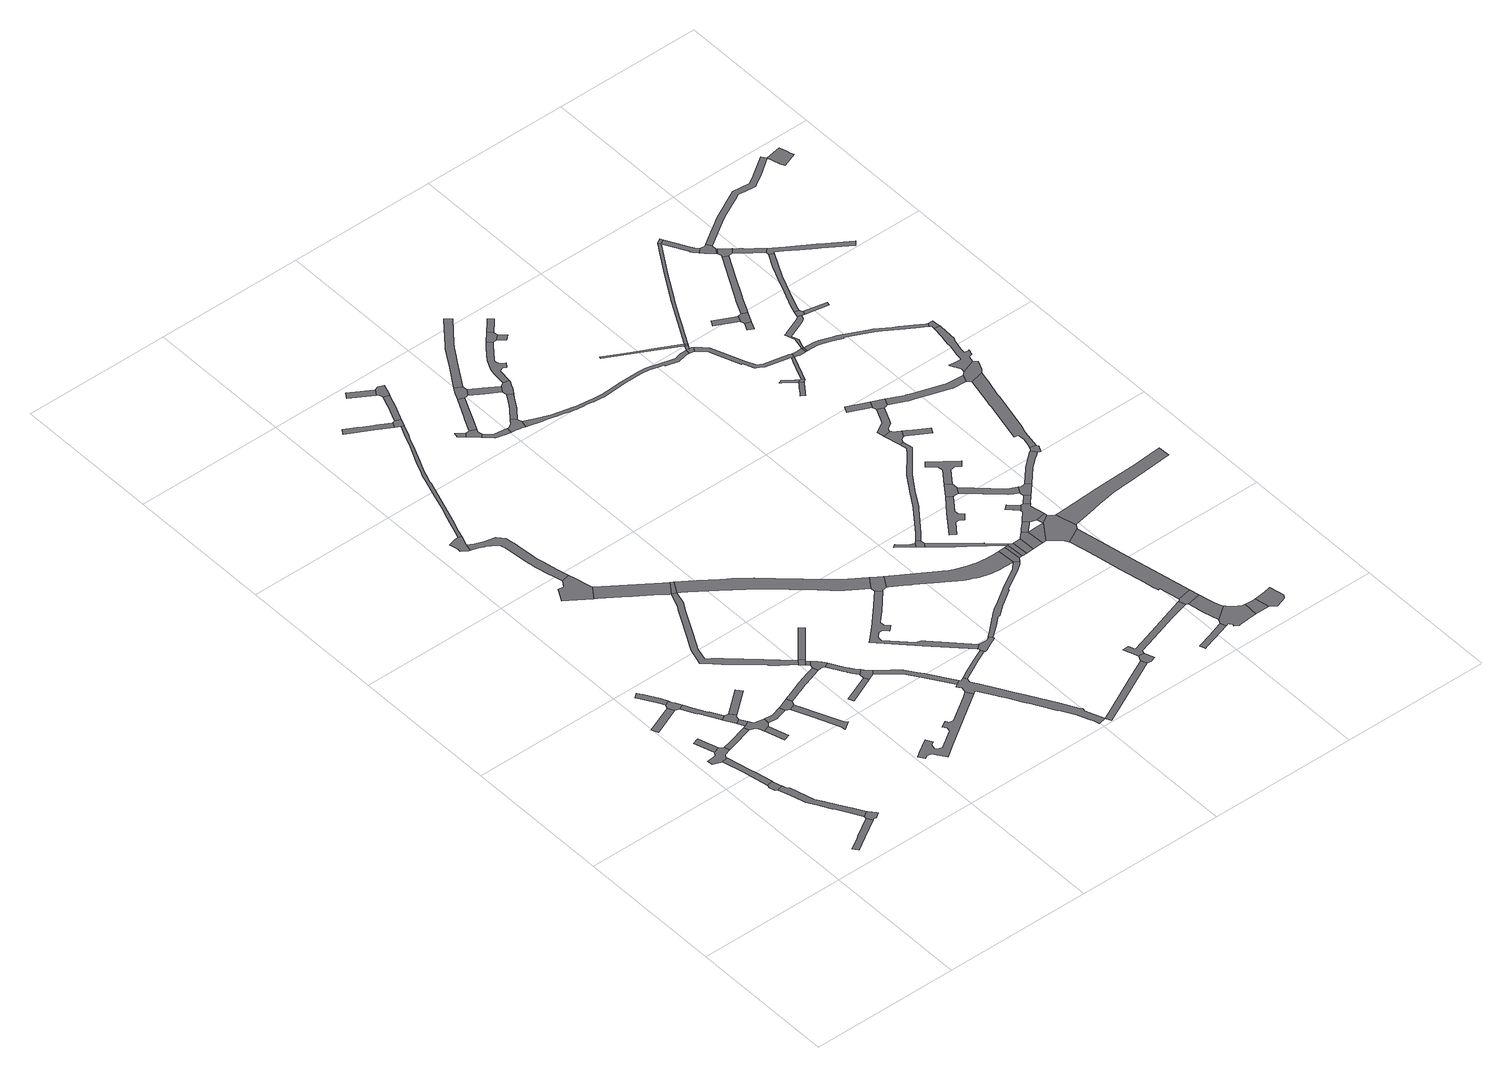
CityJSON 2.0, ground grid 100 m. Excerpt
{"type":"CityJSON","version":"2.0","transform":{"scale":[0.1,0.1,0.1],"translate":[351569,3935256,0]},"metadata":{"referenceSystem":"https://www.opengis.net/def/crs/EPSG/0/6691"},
"CityObjects":{
"road1":{"type":"Road","attributes":{"RoadStructureAttribute.sectionType":"1"},"geometry":[{"type":"MultiSurface","lod":"1","boundaries":[[[0,1,2,3,4,5,6,7,8]]]}]},
"road2":{"type":"Road","geometry":[{"type":"MultiSurface","lod":"1","boundaries":[[[9,10,11,12,13,14,15,16]]]}]},
"road3":{"type":"Road","attributes":{"RoadStructureAttribute.sectionType":"1"},"geometry":[{"type":"MultiSurface","lod":"1","boundaries":[[[17,18,19,12,11,20,21,22,23,24]]]}]},
"road4":{"type":"Road","geometry":[{"type":"MultiSurface","lod":"1","boundaries":[[[23,25,26,27,28,29,30,31,32,33,24]]]}]},
"road5":{"type":"Road","attributes":{"RoadStructureAttribute.sectionType":"1"},"geometry":[{"type":"MultiSurface","lod":"1","boundaries":[[[34,35,36,37,38,39,40,41,42,43,44,45,46,47,48,49,50,51,52,53,54,55,9,16]]]}]},
"road6":{"type":"Road","attributes":{"RoadStructureAttribute.sectionType":"1"},"geometry":[{"type":"MultiSurface","lod":"1","boundaries":[[[29,56,57,30]]]}]},
"road7":{"type":"Road","geometry":[{"type":"MultiSurface","lod":"1","boundaries":[[[58,59,60,61,45,44,0,8,62,63]]]}]},
"road8":{"type":"Road","attributes":{"RoadStructureAttribute.sectionType":"1"},"geometry":[{"type":"MultiSurface","lod":"1","boundaries":[[[64,65,66,67]]]}]},
"road9":{"type":"Road","attributes":{"RoadStructureAttribute.sectionType":"1"},"geometry":[{"type":"MultiSurface","lod":"1","boundaries":[[[27,68,69,70,71,72,73,28]]]}]},
"road10":{"type":"Road","attributes":{"RoadStructureAttribute.sectionType":"1"},"geometry":[{"type":"MultiSurface","lod":"1","boundaries":[[[74,75,76,77,78,79,80,81,82]]]}]},
"road11":{"type":"Road","geometry":[{"type":"MultiSurface","lod":"1","boundaries":[[[64,67,83,84,85,86,87,88,78,77]]]}]},
"road12":{"type":"Road","attributes":{"RoadStructureAttribute.sectionType":"1"},"geometry":[{"type":"MultiSurface","lod":"1","boundaries":[[[89,90,91,92,93,84,83,94,95,96,97,98,99,100,101]]]}]},
"road13":{"type":"Road","geometry":[{"type":"MultiSurface","lod":"1","boundaries":[[[102,103,104,105,101,100,106]]]}]},
"road14":{"type":"Road","geometry":[{"type":"MultiSurface","lod":"1","boundaries":[[[107,108,102,106]]]}]},
"road15":{"type":"Road","geometry":[{"type":"MultiSurface","lod":"1","boundaries":[[[107,72,71,109,110,111,112,113,114,115,116,117,108]]]}]},
"road16":{"type":"Road","attributes":{"RoadStructureAttribute.sectionType":"1"},"geometry":[{"type":"MultiSurface","lod":"1","boundaries":[[[118,119,113,112]]]}]},
"road17":{"type":"Road","attributes":{"RoadStructureAttribute.sectionType":"1"},"geometry":[{"type":"MultiSurface","lod":"1","boundaries":[[[120,121,105,104]]]}]},
"road18":{"type":"Road","attributes":{"RoadStructureAttribute.sectionType":"1"},"geometry":[{"type":"MultiSurface","lod":"1","boundaries":[[[122,123,124,125,126,127,115,114]]]}]},
"road19":{"type":"Road","geometry":[{"type":"MultiSurface","lod":"1","boundaries":[[[128,129,130,131,126,125,132]]]}]},
"road20":{"type":"Road","attributes":{"RoadStructureAttribute.sectionType":"1"},"geometry":[{"type":"MultiSurface","lod":"1","boundaries":[[[133,134,135,136,137,138,139,140,128,132]]]}]},
"road21":{"type":"Road","geometry":[{"type":"MultiSurface","lod":"1","boundaries":[[[141,142,143,144,145,146,147,148,149,150,151]]]}]},
"road22":{"type":"Road","geometry":[{"type":"MultiSurface","lod":"1","boundaries":[[[152,153,154,155,156,157,158,159,160,161,162,163]]]}]},
"road23":{"type":"Road","attributes":{"RoadStructureAttribute.sectionType":"1"},"geometry":[{"type":"MultiSurface","lod":"1","boundaries":[[[146,164,165,166,167,168,169,170,171,172,173,174,175,176,177,178,179,180,181,160,159,182,183,184,185,186,187,188,189,190,191,192,193,194,195,196,197,198,199,200,147]]]}]},
"road24":{"type":"Road","attributes":{"RoadStructureAttribute.sectionType":"1"},"geometry":[{"type":"MultiSurface","lod":"1","boundaries":[[[201,202,203,204,205,206,207,208,209,210,211,130,129]]]}]},
"road25":{"type":"Road","attributes":{"RoadStructureAttribute.sectionType":"1"},"geometry":[{"type":"MultiSurface","lod":"1","boundaries":[[[212,213,214,215,216,156,155,217,218,219,220,221,222,223,224,225,226]]]}]},
"road26":{"type":"Road","attributes":{"RoadStructureAttribute.sectionType":"1"},"geometry":[{"type":"MultiSurface","lod":"1","boundaries":[[[227,228,229,230]]]}]},
"road27":{"type":"Road","geometry":[{"type":"MultiSurface","lod":"1","boundaries":[[[231,232,233,234,235,236,237,238,239,240,241,242,243,244,245,246,247,248,249,250,251,252,253,254]]]}]},
"road28":{"type":"Road","geometry":[{"type":"MultiSurface","lod":"1","boundaries":[[[255,256,257,258,259,260]]]}]},
"road29":{"type":"Road","attributes":{"RoadStructureAttribute.sectionType":"1"},"geometry":[{"type":"MultiSurface","lod":"1","boundaries":[[[258,257,261,262]]]}]},
"road30":{"type":"Road","geometry":[{"type":"MultiSurface","lod":"1","boundaries":[[[261,208,207,263,264,265,266,267,268,269,262]]]}]},
"road31":{"type":"Road","attributes":{"RoadStructureAttribute.sectionType":"1"},"geometry":[{"type":"MultiSurface","lod":"1","boundaries":[[[270,271,272,273,274,275,276,277,278,279,280,266,265]]]}]},
"road32":{"type":"Road","attributes":{"RoadStructureAttribute.sectionType":"1"},"geometry":[{"type":"MultiSurface","lod":"1","boundaries":[[[149,281,282,283,284,285,286,287,288,289,290,291,292,293,294,295,296,297,298,299,300,301,302,303,304,305,306,307,308,309,310,150]]]}]},
"road33":{"type":"Road","geometry":[{"type":"MultiSurface","lod":"1","boundaries":[[[311,312,212,226]]]}]},
"road34":{"type":"Road","geometry":[{"type":"MultiSurface","lod":"1","boundaries":[[[313,314,315,316,275,274,227,230]]]}]},
"road35":{"type":"Road","attributes":{"RoadStructureAttribute.sectionType":"1"},"geometry":[{"type":"MultiSurface","lod":"1","boundaries":[[[317,318,260,259]]]}]},
"road36":{"type":"Road","attributes":{"RoadStructureAttribute.sectionType":"1"},"geometry":[{"type":"MultiSurface","lod":"1","boundaries":[[[319,320,321,322,323,324,325,326,327,328,329,330,331,314,313]]]}]},
"road37":{"type":"Road","attributes":{"RoadStructureAttribute.sectionType":"1"},"geometry":[{"type":"MultiSurface","lod":"1","boundaries":[[[332,333,334,335,336,337,338,339,340,341,342,343,344,345,346,347,348,349,350,311,351,352,353,354,355,356,357,358,359,360,361,362,363,364,365,366,367,368,369,370,371,372,373,374,375,376,377,378,379,380,381,382,383,384,385,386,387,388,389,390,391,392,393,394,395,312,311,226,396,397,398,399,400,401,402,403,404,405,406,407,408,409,410,255,260]]]}]},
"road38":{"type":"Road","attributes":{"RoadStructureAttribute.sectionType":"1"},"geometry":[{"type":"MultiSurface","lod":"1","boundaries":[[[411,412,413,414,415,416,417,418,419,420,421]]]}]},
"road39":{"type":"Road","geometry":[{"type":"MultiSurface","lod":"1","boundaries":[[[422,423,421,420,296,295]]]}]},
"road40":{"type":"Road","attributes":{"RoadStructureAttribute.sectionType":"1"},"geometry":[{"type":"MultiSurface","lod":"1","boundaries":[[[253,424,425,426,427,428,429,430,431,432,433,434,435,436,437,438,439,440,441,442,443,444,445,446,447,448,449,450,451,452,453,454,455,456,457,458,459,460,461,462,463,325,324,464,465,254]]]}]},
"road41":{"type":"Road","attributes":{"RoadStructureAttribute.sectionType":"1"},"geometry":[{"type":"MultiSurface","lod":"1","boundaries":[[[466,467,468,423,422,469,470,471,472,473,474,475]]]}]},
"road42":{"type":"Road","attributes":{"RoadStructureAttribute.sectionType":"1"},"geometry":[{"type":"MultiSurface","lod":"1","boundaries":[[[476,477,478,479]]]}]},
"road43":{"type":"Road","geometry":[{"type":"MultiSurface","lod":"1","boundaries":[[[461,480,481,482,483,484,485,462]]]}]},
"road44":{"type":"Road","attributes":{"RoadStructureAttribute.sectionType":"1"},"geometry":[{"type":"MultiSurface","lod":"1","boundaries":[[[486,487,488,489,490,491]]]}]},
"road45":{"type":"Road","attributes":{"RoadStructureAttribute.sectionType":"1"},"geometry":[{"type":"MultiSurface","lod":"1","boundaries":[[[492,493,494,495,496,497,498,499,500,501,502,503,504,505,506,507,508,509,510,511,512,513,514,515,516]]]}]},
"road46":{"type":"Road","geometry":[{"type":"MultiSurface","lod":"1","boundaries":[[[517,518,519,520,491,490,521,522,523]]]}]},
"road47":{"type":"Road","geometry":[{"type":"MultiSurface","lod":"1","boundaries":[[[476,479,524,466,475,525,526,527]]]}]},
"road48":{"type":"Road","attributes":{"RoadStructureAttribute.sectionType":"1"},"geometry":[{"type":"MultiSurface","lod":"1","boundaries":[[[528,529,530,531,532,533,534,535,536,537,538,517,523]]]}]},
"road49":{"type":"Road","attributes":{"RoadStructureAttribute.sectionType":"1"},"geometry":[{"type":"MultiSurface","lod":"1","boundaries":[[[519,539,540,541,542,543,544,545,520]]]}]},
"road50":{"type":"Road","geometry":[{"type":"MultiSurface","lod":"1","boundaries":[[[546,547,548,492,516,549,483,482,550,551,552,553,554,555]]]}]},
"road51":{"type":"Road","geometry":[{"type":"MultiSurface","lod":"1","boundaries":[[[556,557,536,535,558,559,560,561,562,563,564,565]]]}]},
"road52":{"type":"Road","geometry":[{"type":"MultiSurface","lod":"1","boundaries":[[[508,507,566,567,568,569,370,369]]]}]},
"road53":{"type":"Road","attributes":{"RoadStructureAttribute.sectionType":"1"},"geometry":[{"type":"MultiSurface","lod":"1","boundaries":[[[570,571,572,573,574,575,576,443]]]}]},
"road54":{"type":"Road","geometry":[{"type":"MultiSurface","lod":"1","boundaries":[[[577,543,542,578,579,580,581]]]}]},
"road55":{"type":"Road","attributes":{"RoadStructureAttribute.sectionType":"1"},"geometry":[{"type":"MultiSurface","lod":"1","boundaries":[[[564,582,583,584,585,586,587,588,589,565]]]}]},
"road56":{"type":"Road","attributes":{"RoadStructureAttribute.sectionType":"1"},"geometry":[{"type":"MultiSurface","lod":"1","boundaries":[[[590,591,579,578,592,593,594]]]}]},
"road57":{"type":"Road","geometry":[{"type":"MultiSurface","lod":"1","boundaries":[[[595,594,593,596,586,585,597,598,599,600,601]]]}]},
"road58":{"type":"Road","attributes":{"RoadStructureAttribute.sectionType":"1"},"geometry":[{"type":"MultiSurface","lod":"1","boundaries":[[[602,603,604,605,606,607,608,609,610,611,546,555,612,613,614,615,616,617,618,619,620,621,622]]]}]},
"road59":{"type":"Road","attributes":{"RoadStructureAttribute.sectionType":"1"},"geometry":[{"type":"MultiSurface","lod":"1","boundaries":[[[580,623,624,625,626,627,628,629,630,631,632,633,634,635,636,637,581]]]}]},
"road60":{"type":"Road","attributes":{"RoadStructureAttribute.sectionType":"1"},"geometry":[{"type":"MultiSurface","lod":"1","boundaries":[[[638,639,640,641,642,643,644,645,646,647,648,649,650,651,652,653,654,655,656,657,658,659,660,568,567,661,662,663,664,665,666,667,668,669,670,671,672,673,674,675,676,677,678,679,680,681,682,683,684,685,686,622]]]}]},
"road61":{"type":"Road","geometry":[{"type":"MultiSurface","lod":"1","boundaries":[[[574,573,687,688,689,690]]]}]},
"road62":{"type":"Road","attributes":{"RoadStructureAttribute.sectionType":"1"},"geometry":[{"type":"MultiSurface","lod":"1","boundaries":[[[691,692,693,694,695,696,697]]]}]},
"road63":{"type":"Road","attributes":{"RoadStructureAttribute.sectionType":"1"},"geometry":[{"type":"MultiSurface","lod":"1","boundaries":[[[698,699,700,701,702,703,704,705,706,707,708,709,710,711,712,713,714,595,601]]]}]},
"road64":{"type":"Road","geometry":[{"type":"MultiSurface","lod":"1","boundaries":[[[715,716,717,691,697,718]]]}]},
"road65":{"type":"Road","geometry":[{"type":"MultiSurface","lod":"1","boundaries":[[[707,719,720,721,722,708]]]}]},
"road66":{"type":"Road","attributes":{"RoadStructureAttribute.sectionType":"1"},"geometry":[{"type":"MultiSurface","lod":"1","boundaries":[[[723,724,725,726,727,728,729,730,731,732,733,734,735,736,737,738,739,563,562,740,741,742,743,744,745,746,747,748,749,750,751,752,753,754,755,756,757,758,759,760,761,762,763,764,765,766,767,768,769,770,771,772,773,774,775,776,777]]]}]},
"road67":{"type":"Road","attributes":{"RoadStructureAttribute.sectionType":"1"},"geometry":[{"type":"MultiSurface","lod":"1","boundaries":[[[778,779,780,781,782,783,715,718]]]}]},
"road68":{"type":"Road","attributes":{"RoadStructureAttribute.sectionType":"1"},"geometry":[{"type":"MultiSurface","lod":"1","boundaries":[[[689,784,785,786,787,788,789,790,791,792,793,690]]]}]},
"road69":{"type":"Road","geometry":[{"type":"MultiSurface","lod":"1","boundaries":[[[719,794,795,720]]]}]},
"road70":{"type":"Road","attributes":{"RoadStructureAttribute.sectionType":"1"},"geometry":[{"type":"MultiSurface","lod":"1","boundaries":[[[796,722,721,797,798,799]]]}]},
"road71":{"type":"Road","geometry":[{"type":"MultiSurface","lod":"1","boundaries":[[[800,638,622,621,801]]]}]},
"road72":{"type":"Road","attributes":{"RoadStructureAttribute.sectionType":"1"},"geometry":[{"type":"MultiSurface","lod":"1","boundaries":[[[802,780,800,801]]]}]},
"road73":{"type":"Road","attributes":{"RoadStructureAttribute.sectionType":"1"},"geometry":[{"type":"MultiSurface","lod":"1","boundaries":[[[803,804,805,806,807,808,809,810]]]}]},
"road74":{"type":"Road","geometry":[{"type":"MultiSurface","lod":"1","boundaries":[[[802,811,812,781,780]]]}]},
"road75":{"type":"Road","attributes":{"RoadStructureAttribute.sectionType":"1"},"geometry":[{"type":"MultiSurface","lod":"1","boundaries":[[[813,814,815,816,817,818,819,820,821,822,823,824]]]}]},
"road76":{"type":"Road","attributes":{"RoadStructureAttribute.sectionType":"1"},"geometry":[{"type":"MultiSurface","lod":"1","boundaries":[[[825,826,812,811,827,828]]]}]},
"road77":{"type":"Road","attributes":{"RoadStructureAttribute.sectionType":"1"},"geometry":[{"type":"MultiSurface","lod":"1","boundaries":[[[829,830,831,832,833,834,835,836,717,716,837,838,839,840,841,842,843,844]]]}]},
"road78":{"type":"Road","geometry":[{"type":"MultiSurface","lod":"1","boundaries":[[[827,845,846,847,848,849,850,828]]]}]},
"road79":{"type":"Road","attributes":{"RoadStructureAttribute.sectionType":"1"},"geometry":[{"type":"MultiSurface","lod":"1","boundaries":[[[851,852,853,854,855,856,857,849,848]]]}]},
"road80":{"type":"Road","attributes":{"RoadStructureAttribute.sectionType":"1"},"geometry":[{"type":"MultiSurface","lod":"1","boundaries":[[[858,859,860,861,862,863,864,865,866,867,868,869,870,871,872,873,874,875,876,877,878,879,880,881,882]]]}]},
"road81":{"type":"Road","attributes":{"RoadStructureAttribute.sectionType":"1"},"geometry":[{"type":"MultiSurface","lod":"1","boundaries":[[[883,884,885,886,848,847,887]]]}]},
"road82":{"type":"Road","geometry":[{"type":"MultiSurface","lod":"1","boundaries":[[[881,888,889,890,788,787,882]]]}]},
"road83":{"type":"Road","geometry":[{"type":"MultiSurface","lod":"1","boundaries":[[[813,824,891,892,893,894]]]}]},
"road84":{"type":"Road","geometry":[{"type":"MultiSurface","lod":"1","boundaries":[[[865,810,809,895,896,897,898,899,900,901,902,903,904,905,906,907,908,909,910,911,912,913,914,915,866]]]}]},
"road85":{"type":"Road","attributes":{"RoadStructureAttribute.sectionType":"1"},"geometry":[{"type":"MultiSurface","lod":"1","boundaries":[[[916,917,918,919,920,921,922,923,924]]]}]},
"road86":{"type":"Road","attributes":{"RoadStructureAttribute.sectionType":"1"},"geometry":[{"type":"MultiSurface","lod":"1","boundaries":[[[925,926,927,928,929,930,931,932,933,889,888,934,935,936,937,938,939,940]]]}]},
"road87":{"type":"Road","geometry":[{"type":"MultiSurface","lod":"1","boundaries":[[[939,941,942,943,883,887,944,945,946,947,948,940]]]}]},
"road88":{"type":"Road","attributes":{"RoadStructureAttribute.sectionType":"1"},"geometry":[{"type":"MultiSurface","lod":"1","boundaries":[[[949,950,951,952]]]}]},
"road89":{"type":"Road","geometry":[{"type":"MultiSurface","lod":"1","boundaries":[[[953,949,952,954,955,854,853,956,957,958,959,960,961,962]]]}]},
"road90":{"type":"Road","attributes":{"RoadStructureAttribute.sectionType":"1"},"geometry":[{"type":"MultiSurface","lod":"1","boundaries":[[[957,963,964,883,943,958]]]}]},
"road91":{"type":"Road","attributes":{"RoadStructureAttribute.sectionType":"1"},"geometry":[{"type":"MultiSurface","lod":"1","boundaries":[[[965,966,892,891,967,968,969,970]]]}]},
"road92":{"type":"Road","attributes":{"RoadStructureAttribute.sectionType":"1"},"geometry":[{"type":"MultiSurface","lod":"1","boundaries":[[[903,971,972,973,974,975,976,904]]]}]},
"road93":{"type":"Road","attributes":{"RoadStructureAttribute.sectionType":"1"},"geometry":[{"type":"MultiSurface","lod":"1","boundaries":[[[893,977,978,979,980,981,982,983,984,894]]]}]},
"road94":{"type":"Road","attributes":{"RoadStructureAttribute.sectionType":"1"},"geometry":[{"type":"MultiSurface","lod":"1","boundaries":[[[961,985,986,962]]]}]},
"road95":{"type":"Road","geometry":[{"type":"MultiSurface","lod":"1","boundaries":[[[776,987,988,989,990,991,992,777]]]}]},
"road96":{"type":"Road","attributes":{"RoadStructureAttribute.sectionType":"1"},"geometry":[{"type":"MultiSurface","lod":"1","boundaries":[[[993,994,923,992,991]]]}]},
"road97":{"type":"Road","geometry":[{"type":"MultiSurface","lod":"1","boundaries":[[[924,923,994,995]]]}]},
"road98":{"type":"Road","geometry":[{"type":"MultiSurface","lod":"1","boundaries":[[[996,997,998,999,1000,1001,829,844,1002,1003]]]}]},
"road99":{"type":"Road","geometry":[{"type":"MultiSurface","lod":"1","boundaries":[[[1004,1005,1006,1007,1008,1009,972,971,1010,1011,1012,1013]]]}]},
"road100":{"type":"Road","geometry":[{"type":"MultiSurface","lod":"1","boundaries":[[[969,986,985,1014,1015,1016,1017,1018,970]]]}]},
"road101":{"type":"Road","attributes":{"RoadStructureAttribute.sectionType":"1"},"geometry":[{"type":"MultiSurface","lod":"1","boundaries":[[[1019,1020,1021,1022,1023,1024,1025,1026,1027,1028,1029]]]}]},
"road102":{"type":"Road","attributes":{"RoadStructureAttribute.sectionType":"1"},"geometry":[{"type":"MultiSurface","lod":"1","boundaries":[[[1030,1031,1032,1033,1034,1035,1036,1037,1038,1039,1029]]]}]},
"road103":{"type":"Road","attributes":{"RoadStructureAttribute.sectionType":"1"},"geometry":[{"type":"MultiSurface","lod":"1","boundaries":[[[1040,1041,1042,1001,1000,1043,1044,1045,1046,1047,1048,1049,1050,1051,1052]]]}]},
"road104":{"type":"Road","attributes":{"RoadStructureAttribute.sectionType":"1"},"geometry":[{"type":"MultiSurface","lod":"1","boundaries":[[[1053,1054,1055,1056]]]}]},
"road105":{"type":"Road","attributes":{"RoadStructureAttribute.sectionType":"1"},"geometry":[{"type":"MultiSurface","lod":"1","boundaries":[[[1057,1058,1059,1060,1061,1062,1063,1064,996,1003]]]}]},
"road106":{"type":"Road","geometry":[{"type":"MultiSurface","lod":"1","boundaries":[[[1065,1066,1067,1068,1069,1030,1029,1028,1070,1071,1072,1073,1074]]]}]},
"road107":{"type":"Road","attributes":{"RoadStructureAttribute.sectionType":"1"},"geometry":[{"type":"MultiSurface","lod":"1","boundaries":[[[987,1075,1076,1077,1078,1079,1080,1081,1082,1083,1084,1085,1086,1087,1088,1089,1090,1091,1092,1093,1094,1095,1096,1097,988]]]}]},
"road108":{"type":"Road","attributes":{"RoadStructureAttribute.sectionType":"1"},"geometry":[{"type":"MultiSurface","lod":"1","boundaries":[[[1086,1098,1099,1100,1101,1065,1074,1102,1103,1104,1087]]]}]},
"road109":{"type":"Road","geometry":[{"type":"MultiSurface","lod":"1","boundaries":[[[1055,1052,1051,1105,1106,1107,1108,1056]]]}]},
"road110":{"type":"Road","attributes":{"RoadStructureAttribute.sectionType":"1"},"geometry":[{"type":"MultiSurface","lod":"1","boundaries":[[[1016,1109,1110,1111,1112,1113,1114,1115,1116,1117,1118,1119,1017]]]}]},
"road111":{"type":"Road","attributes":{"RoadStructureAttribute.sectionType":"1"},"geometry":[{"type":"MultiSurface","lod":"1","boundaries":[[[1120,1121,1122,1123]]]}]},
"road112":{"type":"Road","geometry":[{"type":"MultiSurface","lod":"1","boundaries":[[[1124,1125,1088,1087,1126,1127,1128]]]}]},
"road113":{"type":"Road","attributes":{"RoadStructureAttribute.sectionType":"1"},"geometry":[{"type":"MultiSurface","lod":"1","boundaries":[[[1129,1130,1131,1132]]]}]},
"road114":{"type":"Road","attributes":{"RoadStructureAttribute.sectionType":"1"},"geometry":[{"type":"MultiSurface","lod":"1","boundaries":[[[941,1133,1134,1135,1136,1137,1138,1139,1140,1141,1142,1143,1144,1145,1146,1147,1148,1149,1150,942]]]}]},
"road115":{"type":"Road","geometry":[{"type":"MultiSurface","lod":"1","boundaries":[[[1151,1124,1128,1152]]]}]},
"road116":{"type":"Road","attributes":{"RoadStructureAttribute.sectionType":"1"}},
"road117":{"type":"Road","geometry":[{"type":"MultiSurface","lod":"1","boundaries":[[[1153,1154,1116,1115,1155,1156,1157]]]}]},
"road118":{"type":"Road","geometry":[{"type":"MultiSurface","lod":"1","boundaries":[[[1158,1159,1120,1123,1129,1132]]]}]},
"road119":{"type":"Road","attributes":{"RoadStructureAttribute.sectionType":"1"},"geometry":[{"type":"MultiSurface","lod":"1","boundaries":[[[1160,1161,1162,1163,1164,1165,1166,1167,1168,1169,1170,1171,1172,1173,1174,1175,1176,1177,1178,1179,1180,1181,1170,1182,1183,1184,1185,1186,1187,1188,1189,1190,1191,924,995]]]}]},
"road120":{"type":"Road","attributes":{"RoadStructureAttribute.sectionType":"1"},"geometry":[{"type":"MultiSurface","lod":"1","boundaries":[[[1192,1193,1194,1195,1196,1197,1107,1106,1198,1199,1200,1201,1202,1203,1204,1205]]]}]},
"road121":{"type":"Road","attributes":{"RoadStructureAttribute.sectionType":"1"},"geometry":[{"type":"MultiSurface","lod":"1","boundaries":[[[1206,1207,1208,1209,1210,1211,1212,1124,1151,1213,1214,1215,1216,1217,1218,1219,1220,1221]]]}]},
"road122":{"type":"Road","attributes":{"RoadStructureAttribute.sectionType":"1"},"geometry":[{"type":"MultiSurface","lod":"1","boundaries":[[[1222,1223,1224,1225,1226,1227,1228,1229,1230,1231,1232,1233,1234,1235,1236,1237,1238,1239,1240,1241,1242,1153,1157]]]}]},
"road123":{"type":"Road","geometry":[{"type":"MultiSurface","lod":"1","boundaries":[[[1243,1244,1245,1246,1221,1220]]]}]},
"road124":{"type":"Road","attributes":{"RoadStructureAttribute.sectionType":"1"},"geometry":[{"type":"MultiSurface","lod":"1","boundaries":[[[1247,1248,1249,1159,1158,1250,1251,1252,1253,1254,1255]]]}]},
"road125":{"type":"Road","attributes":{"RoadStructureAttribute.sectionType":"1"},"geometry":[{"type":"MultiSurface","lod":"1","boundaries":[[[1152,1256,1257,1258,1259,1260,1261,1262,1263,1264,1265,1266,1267,1268,1269,1270,1271,1272,1273,1274,1275,1276,1277,1278,1279,1280,1281,1282,1283,1284]]]}]},
"road126":{"type":"Road","geometry":[{"type":"MultiSurface","lod":"1","boundaries":[[[1182,1170,1181,1285,1286,1287]]]}]},
"road127":{"type":"Road","attributes":{"RoadStructureAttribute.sectionType":"1"},"geometry":[{"type":"MultiSurface","lod":"1","boundaries":[[[1243,1288,1289,1244]]]}]},
"road128":{"type":"Road","geometry":[{"type":"MultiSurface","lod":"1","boundaries":[[[1231,1290,1291,1292,1293,1192,1205,1232]]]}]},
"road129":{"type":"Road","geometry":[{"type":"MultiSurface","lod":"1","boundaries":[[[1294,1295,1296,1177,1176,1297,1298,1299]]]}]},
"road130":{"type":"Road","attributes":{"RoadStructureAttribute.sectionType":"1"},"geometry":[{"type":"MultiSurface","lod":"1","boundaries":[[[1300,1301,1302,1303,1304,1305,1306,1307,1308,1309,1310,1311,1312,1313,1314,1315,1246,1245]]]}]},
"road131":{"type":"Road","attributes":{"RoadStructureAttribute.sectionType":"1"},"geometry":[{"type":"MultiSurface","lod":"1","boundaries":[[[1299,1298,1316,1317]]]}]},
"road132":{"type":"Road","geometry":[{"type":"MultiSurface","lod":"1","boundaries":[[[1254,1318,1319,1320,1317,1316,1321,1255]]]}]},
"road133":{"type":"Road","geometry":[{"type":"MultiSurface","lod":"1","boundaries":[[[1322,1323,1324,1325,1326,1327,1328,1329,1330,1331,1332,1333,1334,1335,1336,1337,1338,1339,1340,1341,1342,1343,1344,1345,1346,1347,1348,1349,1350,1351,1352,1353,1293,1292]]]}]},
"road134":{"type":"Road","geometry":[{"type":"MultiSurface","lod":"1","boundaries":[[[1318,1354,1355,1356,1357,1358,1359,1360,1361,1362,1363,1364,1365,1319]]]}]},
"road135":{"type":"Road","geometry":[{"type":"MultiSurface","lod":"1","boundaries":[[[1336,1366,1367,1271,1270,1368,1369,1337]]]}]},
"road136":{"type":"Road","attributes":{"RoadStructureAttribute.sectionType":"1"},"geometry":[{"type":"MultiSurface","lod":"1","boundaries":[[[1370,1371,1372,1373,1374,1375,1376,1377,1378,1379,1380,1381,1382,1383,1360,1359,1308,1307]]]}]},
"road137":{"type":"Road","attributes":{"RoadStructureAttribute.sectionType":"1"},"geometry":[{"type":"MultiSurface","lod":"1","boundaries":[[[1384,1385,1386,1387,1388,1389,1390,1391,1392,1393,1394,1395,1396,1295,1294,1397,1398,1399,1400,1401,1402,1403,1404,1405,1406,1407,1408,1409,1410,1384,1411,1412,1413,1414,1415,1416,1417]]]}]}
},
"vertices":[
[456,293,0],[323,208,0],[308,198,0],[233,151,0],[232,150,0],[254,116,0],[346,173,0],[361,182,0],[479,258,0],
[266,816,0],[248,877,0],[248,880,0],[208,872,0],[202,855,0],[199,855,0],[212,813,0],[227,805,0],
[173,1041,0],[175,1035,0],[176,1029,0],[247,886,0],[225,992,0],[214,1043,0],[178,1199,0],[139,1190,0],
[176,1208,0],[186,1225,0],[232,1239,0],[221,1276,0],[195,1294,0],[152,1280,0],[137,1257,0],[75,1248,0],[79,1214,0],
[251,722,0],[264,676,0],[276,633,0],[280,622,0],[322,550,0],[326,543,0],[362,482,0],[369,471,0],[418,388,0],[459,316,0],[460,315,0],[495,339,0],[453,413,0],[423,462,0],[396,505,0],[370,549,0],[365,557,0],[335,609,0],[290,775,0],[276,783,0],[272,794,0],[267,814,0],
[153,1429,0],[110,1415,0],
[541,283,0],[540,284,0],[534,292,0],[500,334,0],[490,266,0],[505,261,0],
[185,1738,0],[0,1661,0],[18,1619,0],[208,1699,0],
[293,1257,0],[408,1290,0],[412,1291,0],[427,1295,0],[415,1332,0],[281,1291,0],
[122,1898,0],[134,1877,0],[174,1808,0],[196,1767,0],[231,1785,0],[209,1828,0],[155,1922,0],[130,1950,0],[101,1925,0],
[237,1689,0],[269,1706,0],[249,1744,0],[246,1750,0],[234,1773,0],[236,1775,0],
[392,1487,0],[351,1561,0],[348,1560,0],[315,1621,0],[284,1678,0],[251,1661,0],[282,1604,0],[285,1599,0],[289,1592,0],[292,1593,0],[360,1469,0],[364,1462,0],[396,1480,0],
[440,1403,0],[446,1433,0],[454,1440,0],[426,1475,0],[408,1385,0],
[434,1338,0],[467,1356,0],
[451,1290,0],[454,1290,0],[476,1269,0],[487,1235,0],[530,1248,0],[549,1271,0],[553,1312,0],[531,1315,0],[485,1324,0],
[527,1100,0],[571,1113,0],
[613,1570,0],[584,1605,0],
[614,1265,0],[615,1265,0],[617,1266,0],[691,1288,0],[679,1327,0],[612,1306,0],
[761,1292,0],[773,1320,0],[758,1357,0],[694,1332,0],[719,1276,0],
[765,1168,0],[776,1143,0],[848,975,0],[853,943,0],[905,978,0],[890,993,0],[818,1160,0],[781,1245,0],
[123,3598,0],[138,3542,0],[136,3518,0],[134,3516,0],[174,3489,0],[183,3487,0],[197,3538,0],[200,3545,0],[221,3608,0],[202,3615,0],[178,3614,0],
[311,2823,0],[340,2804,0],[344,2800,0],[462,2717,0],[519,2798,0],[516,2810,0],[487,2930,0],[479,2961,0],[422,2946,0],[394,2906,0],[357,2908,0],[310,2824,0],
[223,3476,0],[236,3472,0],[242,3469,0],[248,3466,0],[268,3457,0],[273,3454,0],[330,3419,0],[340,3412,0],[343,3401,0],[348,3389,0],[349,3385,0],[351,3376,0],[354,3342,0],[367,3211,0],[372,3176,0],[379,3135,0],[401,3033,0],[403,3023,0],[466,3016,0],[459,3044,0],[439,3141,0],[432,3184,0],[431,3191,0],[428,3218,0],[417,3346,0],[414,3374,0],[412,3384,0],[412,3386,0],[410,3403,0],[409,3420,0],[405,3433,0],[366,3477,0],[287,3494,0],[284,3495,0],[263,3503,0],[251,3507,0],[239,3514,0],
[799,1330,0],[846,1349,0],[862,1356,0],[919,1379,0],[980,1397,0],[1004,1405,0],[1054,1420,0],[1043,1459,0],[991,1443,0],[905,1416,0],[808,1378,0],
[883,2541,0],[853,2562,0],[688,2680,0],[525,2794,0],[523,2795,0],[468,2713,0],[481,2704,0],[628,2600,0],[633,2597,0],[636,2595,0],[644,2589,0],[778,2494,0],[808,2474,0],[820,2463,0],[826,2459,0],
[1213,1207,0],[1031,1126,0],[1046,1093,0],[1228,1174,0],
[1540,707,0],[1376,596,0],[1346,602,0],[1333,624,0],[1290,597,0],[1305,573,0],[1299,544,0],[1182,465,0],[1180,465,0],[1153,471,0],[1148,477,0],[1139,491,0],[1146,520,0],[1170,536,0],[1143,578,0],[1046,516,0],[1019,499,0],[1046,457,0],[1068,471,0],[1097,464,0],[1151,383,0],[1239,443,0],[1609,693,0],[1581,735,0],
[1001,1532,0],[1001,1531,0],[1028,1507,0],[1048,1529,0],[1055,1538,0],[1025,1564,0],
[1049,1488,0],[1069,1510,0],
[1081,1428,0],[1100,1420,0],[1105,1419,0],[1134,1436,0],[1126,1450,0],[1115,1463,0],[1099,1482,0],
[1162,1321,0],[1173,1304,0],[1170,1303,0],[1189,1274,0],[1215,1244,0],[1246,1270,0],[1222,1298,0],[1205,1324,0],[1202,1322,0],[1191,1339,0],[1189,1342,0],
[238,3656,0],[269,3745,0],[280,3774,0],[299,3828,0],[309,3857,0],[342,3959,0],[377,4062,0],[382,4078,0],[402,4140,0],[411,4162,0],[449,4249,0],[504,4370,0],[529,4429,0],[541,4454,0],[574,4532,0],[556,4540,0],[521,4460,0],[511,4437,0],[486,4378,0],[431,4257,0],[393,4170,0],[383,4146,0],[359,4070,0],[358,4068,0],[323,3965,0],[290,3863,0],[278,3830,0],[261,3781,0],[248,3743,0],[219,3663,0],
[858,2448,0],[902,2528,0],
[1272,1193,0],[1292,1220,0],[1269,1238,0],[1271,1240,0],
[1229,1742,0],[1199,1768,0],
[1406,1087,0],[1417,1070,0],[1462,1006,0],[1473,991,0],[1505,942,0],[1586,816,0],[1614,835,0],[1501,1009,0],[1476,1045,0],[1447,1086,0],[1430,1110,0],[1376,1153,0],[1294,1220,0],
[940,1628,0],[944,1633,0],[934,1642,0],[874,1696,0],[787,1774,0],[773,1787,0],[701,1853,0],[674,1878,0],[667,1884,0],[654,1895,0],[651,1892,0],[620,1920,0],[644,2008,0],[652,2022,0],[688,2090,0],[691,2097,0],[787,2279,0],[793,2289,0],[834,2361,0],[865,2443,0],[876,2435,0],[910,2410,0],[1007,2340,0],[1053,2305,0],[1105,2268,0],[1116,2259,0],[1180,2212,0],[1197,2200,0],[1284,2126,0],[1332,2085,0],[1371,2048,0],[1399,2024,0],[1491,1939,0],[1546,1890,0],[1557,1881,0],[1607,1839,0],[1673,1790,0],[1730,1754,0],[1785,1828,0],[1751,1851,0],[1718,1873,0],[1686,1898,0],[1653,1921,0],[1634,1936,0],[1623,1946,0],[1603,1962,0],[1591,1971,0],[1561,1997,0],[1531,2025,0],[1485,2066,0],[1456,2092,0],[1366,2175,0],[1337,2201,0],[1335,2202,0],[1307,2226,0],[1278,2252,0],[1253,2272,0],[1248,2277,0],[1217,2302,0],[1186,2326,0],[1178,2332,0],[1155,2349,0],[1122,2372,0],[1015,2449,0],[783,2352,0],[770,2331,0],[752,2298,0],[653,2110,0],[652,2109,0],[613,2034,0],[607,2023,0],[588,1955,0],[575,1908,0],[630,1855,0],[668,1819,0],[754,1741,0],[863,1643,0],[868,1638,0],[913,1597,0],
[457,4642,0],[446,4648,0],[370,4691,0],[360,4696,0],[322,4717,0],[283,4740,0],[266,4716,0],[260,4706,0],[420,4617,0],[521,4560,0],[540,4595,0],
[597,4586,0],[559,4601,0],
[1631,709,0],[1702,591,0],[1706,584,0],[1732,542,0],[1783,452,0],[1808,411,0],[1812,402,0],[1830,371,0],[1885,277,0],[1897,258,0],[1904,247,0],[1935,193,0],[1946,172,0],[1949,166,0],[1963,133,0],[1976,100,0],[1988,69,0],[1997,39,0],[1998,36,0],[2050,45,0],[2046,55,0],[2011,147,0],[2001,172,0],[2005,190,0],[2002,196,0],[2001,196,0],[1932,317,0],[1835,482,0],[1823,503,0],[1807,530,0],[1782,574,0],[1757,616,0],[1719,681,0],[1699,715,0],[1698,716,0],[1686,736,0],[1655,783,0],[1661,814,0],[1650,836,0],[1623,822,0],[1568,803,0],[1588,774,0],
[639,4798,0],[616,4736,0],[612,4726,0],[603,4601,0],[631,4668,0],[654,4721,0],[656,4727,0],[658,4733,0],[666,4755,0],[677,4784,0],
[642,4871,0],[497,4962,0],[473,4923,0],[618,4833,0],
[1700,835,0],[1809,891,0],[1886,927,0],[1875,949,0],[1798,914,0],[1688,857,0],
[755,4298,0],[746,4267,0],[758,4256,0],[781,4235,0],[783,4233,0],[803,4255,0],
[1899,994,0],[1683,1213,0],[1667,1229,0],[1637,1238,0],[1496,1381,0],[1496,1411,0],[1527,1440,0],[1556,1439,0],[1585,1411,0],[1617,1442,0],[1590,1470,0],[1589,1501,0],[1635,1546,0],[1650,1561,0],[1653,1564,0],[1768,1692,0],[1734,1723,0],[1615,1592,0],[1613,1590,0],[1595,1573,0],[1547,1525,0],[1462,1442,0],[1430,1411,0],[1646,1193,0],[1871,966,0],
[870,4193,0],[864,4222,0],[873,4241,0],[832,4260,0],[795,4222,0],[815,4204,0],[850,4171,0],
[630,4826,0],[684,4802,0],[708,4867,0],[670,4881,0],
[857,4165,0],[896,4129,0],[908,4118,0],[906,4115,0],[927,4111,0],[943,4107,0],[965,4102,0],[1006,4093,0],[1011,4133,0],[957,4141,0],[921,4146,0],
[878,4251,0],[919,4335,0],[947,4393,0],[991,4485,0],[951,4504,0],[889,4377,0],[875,4349,0],
[1982,1004,0],[1973,996,0],[1957,988,0],[1878,959,0],[1891,920,0],[1901,925,0],[1951,949,0],[1990,968,0],[2003,978,0],[1999,985,0],
[1047,4145,0],[1020,4132,0],[1008,4093,0],[1048,4089,0],[1054,4088,0],[1092,4079,0],[1101,4076,0],[1114,4126,0],[1105,4154,0],[1073,4179,0],
[1775,1699,0],[1805,1704,0],[1855,1782,0],[1793,1823,0],
[2067,8,0],[2199,75,0],[2377,166,0],[2537,248,0],[2520,285,0],[2377,212,0],[2148,95,0],
[974,4553,0],[1020,4493,0],[1047,4535,0],[1041,4564,0],[998,4591,0],
[1157,4220,0],[1161,4226,0],[1209,4302,0],[1228,4333,0],[1195,4354,0],[1144,4274,0],[1128,4249,0],[1122,4242,0],
[1126,4484,0],[1104,4498,0],[1101,4440,0],[1188,4384,0],[1214,4427,0],
[1242,4439,0],[1193,4360,0],[1252,4370,0],[1258,4381,0],[1265,4396,0],[1280,4423,0],[1281,4434,0],
[2461,1352,0],[2313,1262,0],[2213,1194,0],[2168,1166,0],[2122,1130,0],[2112,1120,0],[2107,1116,0],[2092,1102,0],[2088,1098,0],[2025,1043,0],[2079,1047,0],[2127,1090,0],[2141,1103,0],[2145,1097,0],[2219,1154,0],[2331,1231,0],[2328,1237,0],[2475,1325,0],[2515,1352,0],[2531,1373,0],[2502,1395,0],
[1152,4741,0],[1152,4742,0],[1174,4777,0],[1176,4781,0],[1218,4848,0],[1218,4849,0],[1241,4877,0],[1370,5040,0],[1330,5071,0],[1233,4948,0],[1193,4897,0],[1177,4877,0],[1128,4799,0],[1110,4768,0],[1092,4740,0],
[2495,1516,0],[2483,1515,0],[2475,1514,0],[2451,1513,0],[2428,1514,0],[2404,1516,0],[2381,1518,0],[2359,1521,0],[2334,1524,0],[2312,1529,0],[2298,1533,0],[2289,1535,0],[2267,1541,0],[2245,1549,0],[2223,1557,0],[2202,1566,0],[2188,1573,0],[2159,1586,0],[2141,1598,0],[2128,1605,0],[2120,1610,0],[1960,1715,0],[1907,1749,0],[1817,1697,0],[1914,1636,0],[1928,1627,0],[1938,1621,0],[2068,1536,0],[2091,1522,0],[2156,1479,0],[2182,1462,0],[2197,1454,0],[2213,1446,0],[2232,1437,0],[2250,1429,0],[2255,1427,0],[2259,1426,0],[2268,1422,0],[2287,1416,0],[2305,1410,0],[2325,1405,0],[2344,1401,0],[2364,1398,0],[2383,1396,0],[2401,1394,0],[2422,1393,0],[2441,1393,0],[2461,1393,0],[2489,1395,0],
[2563,243,0],[2600,255,0],[2577,320,0],[2539,324,0],
[2174,1878,0],[2132,1896,0],[2114,1911,0],[2089,1933,0],[2075,1946,0],[2057,1931,0],[2153,1852,0],
[1293,4528,0],[1321,4539,0],[1342,4526,0],[1364,4557,0],[1331,4579,0],[1323,4611,0],[1330,4626,0],[1404,4719,0],[1407,4723,0],[1418,4736,0],[1390,4765,0],[1376,4749,0],[1359,4728,0],[1321,4680,0],[1296,4648,0],[1259,4573,0],[1253,4533,0],
[2211,1842,0],[2209,1872,0],[2186,1891,0],[2193,1820,0],
[1446,4741,0],[1477,4772,0],[1474,4799,0],[1444,4826,0],
[2180,3969,0],[2131,3955,0],[2018,3987,0],[1951,4005,0],[1894,4010,0],[1765,4010,0],[1684,4003,0],[1649,4001,0],[1616,3999,0],[1554,4006,0],[1537,4008,0],[1493,4014,0],[1424,4022,0],[1418,4023,0],[1277,4057,0],[1238,4071,0],[1217,4079,0],[1135,4067,0],[1175,4057,0],[1203,4049,0],[1210,4047,0],[1242,4040,0],[1270,4033,0],[1293,4028,0],[1318,4022,0],[1342,4016,0],[1366,4011,0],[1391,4005,0],[1415,3999,0],[1420,3998,0],[1440,3995,0],[1465,3992,0],[1490,3990,0],[1514,3987,0],[1535,3984,0],[1539,3984,0],[1542,3983,0],[1564,3981,0],[1570,3980,0],[1616,3975,0],[1673,3978,0],[1686,3978,0],[1765,3985,0],[1848,3986,0],[1892,3986,0],[1952,3981,0],[2013,3965,0],[2037,3958,0],[2046,3955,0],[2043,3946,0],[2131,3923,0],[2181,3936,0],[2205,3939,0],[2218,3937,0],[2221,3968,0],
[2330,1707,0],[2380,1666,0],[2567,1520,0],[2576,1531,0],[2470,1616,0],[2476,1624,0],
[2582,343,0],[2704,382,0],[2893,444,0],[3024,480,0],[3010,523,0],[2676,415,0],[2568,380,0],[2560,384,0],[2543,422,0],[2502,419,0],
[1491,4704,0],[1523,4733,0],
[1501,4890,0],[1535,4868,0],[1550,4885,0],[1520,4912,0],
[2542,1518,0],[2549,1397,0],
[2574,1399,0],
[2955,191,0],[2870,163,0],[2859,159,0],[2872,123,0],[2885,127,0],[3029,174,0],[3086,192,0],[3073,230,0],
[2606,1400,0],[2600,1512,0],
[2558,2063,0],[2478,1956,0],[2367,1807,0],[2404,1780,0],[2463,1860,0],[2493,1864,0],[2516,1844,0],[2541,1874,0],[2548,1883,0],[2522,1905,0],[2518,1935,0],[2594,2037,0],
[2626,1514,0],[2617,1514,0],[2660,1404,0],[2654,1515,0],
[2644,2564,0],[2653,2518,0],[2625,2484,0],[2510,2349,0],[2434,2237,0],[2361,2117,0],[2356,2110,0],[2231,1942,0],[2254,1924,0],[2375,2086,0],[2386,2100,0],[2459,2221,0],[2534,2330,0],[2655,2474,0],[2683,2507,0],[2670,2569,0],
[2690,1405,0],[2719,1407,0],[2733,1408,0],[2726,1528,0],[2698,1557,0],[2662,1523,0],
[2739,1541,0],[2775,1577,0],[2788,1591,0],[2758,1618,0],[2750,1609,0],[2736,1594,0],[2714,1573,0],
[3049,425,0],[3054,395,0],[3061,362,0],[3066,340,0],[3066,339,0],[3074,304,0],[3084,267,0],[3086,260,0],[3181,331,0],[3181,332,0],[3175,341,0],[3174,344,0],[3171,351,0],[3168,358,0],[3165,365,0],[3163,372,0],[3160,380,0],[3158,387,0],[3156,394,0],[3154,402,0],[3152,409,0],[3151,417,0],[3149,424,0],[3136,491,0],[3039,471,0],
[2844,1533,0],[2820,1532,0],[2781,1531,0],[2776,1531,0],[2758,1409,0],
[3122,559,0],[3025,539,0],[3019,526,0],
[2634,2040,0],[2661,2083,0],[2658,2123,0],[2621,2149,0],
[3107,199,0],[3109,196,0],[3112,191,0],[3122,173,0],[3123,172,0],[3117,163,0],[3147,146,0],[3148,146,0],[3279,158,0],[3286,258,0],[3283,259,0],[3275,259,0],[3269,262,0],[3257,267,0],[3246,273,0],[3235,279,0],[3224,287,0],[3215,295,0],[3205,303,0],[3197,312,0],[3188,322,0],
[2231,4024,0],[2092,4098,0],[2032,4130,0],[1933,4182,0],[1808,4249,0],[1801,4235,0],[2025,4117,0],[2239,4002,0],[2247,4015,0],
[2876,1217,0],[2894,1129,0],[2930,948,0],[2954,828,0],[2964,773,0],[2977,710,0],[2984,673,0],[2998,678,0],[3024,544,0],[3086,731,0],[3077,778,0],[3038,971,0],[3003,1154,0],[2987,1235,0],[2961,1367,0],[2857,1312,0],
[2977,1398,0],[2942,1539,0],[2904,1568,0],[2775,1399,0],[2800,1379,0],[2822,1357,0],[2842,1334,0],[2855,1315,0],
[2843,1730,0],[2782,1786,0],[2751,1760,0],[2815,1698,0],
[2845,1730,0],[2815,1680,0],[2768,1629,0],[2803,1586,0],[2833,1577,0],[2899,1590,0],[2880,1689,0],[2891,1701,0],[2891,1702,0],[2861,1730,0],
[2835,1568,0],[2839,1552,0],
[2889,1878,0],[2874,1886,0],[2845,1845,0],[2875,1829,0],[2906,1812,0],[2930,1856,0],
[3377,156,0],[3359,257,0],[3343,256,0],[3328,256,0],[3313,257,0],[3298,258,0],
[2728,2218,0],[2768,2223,0],[2797,2200,0],[2825,2236,0],[2660,2365,0],[2632,2330,0],[2688,2286,0],[2693,2246,0],
[2940,1755,0],[2910,1782,0],
[2250,3934,0],[2270,3958,0],[2260,3967,0],[2259,3967,0],[2242,3967,0],[2226,3976,0],
[2251,3984,0],[2256,3993,0],
[2263,4006,0],
[2727,2649,0],[2681,2676,0],[2678,2680,0],[2676,2685,0],[2674,2691,0],[2620,2680,0],[2678,2592,0],[2703,2610,0],
[3485,274,0],[3435,266,0],[3428,265,0],[3405,261,0],[3389,259,0],[3374,258,0],[3419,127,0],[3420,127,0],[3489,151,0],[3504,176,0],
[2965,1782,0],[2968,1785,0],[3005,1825,0],[2975,1852,0],[2945,1847,0],
[2529,3330,0],[2526,3326,0],[2516,3312,0],[2484,3268,0],[2472,3250,0],[2497,3235,0],[2508,3249,0],[2543,3297,0],[2553,3311,0],[2565,3328,0],[2541,3345,0],
[2554,3359,0],[2537,3372,0],[2492,3407,0],[2476,3420,0],[2472,3422,0],[2461,3418,0],[2452,3415,0],[2463,3405,0],[2510,3369,0],[2523,3359,0],
[2686,2775,0],[2618,2736,0],[2610,2732,0],[2673,2697,0],[2674,2703,0],[2675,2708,0],[2677,2713,0],[2680,2717,0],[2720,2739,0],[2727,2756,0],[2731,2767,0],[2775,2862,0],[2734,2881,0],
[2607,3018,0],[2586,2972,0],[2724,2909,0],[2745,2954,0],
[2713,2604,0],[2734,2592,0],[2760,2576,0],[2849,2521,0],[2873,2560,0],[2783,2614,0],[2748,2636,0],[2737,2642,0],
[2566,3353,0],[2564,3353,0],[2561,3353,0],[2560,3354,0],[2555,3358,0],[2570,3334,0],[2572,3335,0],[2581,3337,0],[2581,3339,0],[2584,3345,0],
[2295,3894,0],[2310,3881,0],[2336,3812,0],[2389,3673,0],[2395,3675,0],[2424,3604,0],[2433,3596,0],[2447,3588,0],[2478,3569,0],[2609,3542,0],[2643,3535,0],[2642,3530,0],[2658,3523,0],[2665,3555,0],[2655,3557,0],[2649,3559,0],[2614,3566,0],[2487,3592,0],[2452,3614,0],[2418,3686,0],[2409,3710,0],[2339,3898,0],[2304,3929,0],
[2627,3495,0],[2583,3392,0],[2569,3359,0],[2569,3358,0],[2589,3358,0],[2591,3363,0],[2602,3388,0],
[2787,2866,0],[2804,2872,0],[2825,2917,0],[2747,2953,0],
[3099,1926,0],[3113,1938,0],[3136,1956,0],[3164,1979,0],[3184,1992,0],[3192,1998,0],[3207,2009,0],[3179,2043,0],[3173,2038,0],[3070,1955,0],[3060,1944,0],
[2633,3992,0],[2491,4064,0],[2471,4029,0],[2617,3955,0],
[2738,3553,0],[2695,3549,0],[2685,3517,0],[2691,3516,0],[2737,3516,0],
[2625,3926,0],[2600,3872,0],[2635,3853,0],[2661,3909,0],
[2981,1399,0],[3144,1434,0],[3199,1445,0],[3241,1453,0],[3277,1459,0],[3319,1465,0],[3356,1469,0],[3424,1476,0],[3429,1476,0],[3570,1487,0],[3766,1503,0],[3763,1583,0],[3738,1581,0],[3568,1568,0],[3390,1560,0],[3267,1555,0],[3084,1546,0],[2962,1540,0],
[2749,3549,0],[2748,3516,0],
[3196,2069,0],[3186,2048,0],[3223,2001,0],[3244,2045,0],[3238,2058,0],
[2698,3984,0],[2661,4001,0],
[2269,4018,0],[2328,4125,0],[2330,4130,0],[2366,4197,0],[2435,4323,0],[2439,4330,0],[2439,4331,0],[2447,4343,0],[2554,4525,0],[2689,4743,0],[2692,4748,0],[2767,4611,0],[2777,4591,0],[2776,4589,0],[2776,4588,0],[2785,4573,0],[2808,4547,0],[2836,4572,0],[2814,4596,0],[2794,4630,0],[2762,4690,0],[2721,4764,0],[2676,4758,0],[2673,4752,0],[2638,4696,0],[2538,4534,0],[2476,4429,0],[2443,4374,0],[2423,4339,0],[2419,4332,0],[2311,4134,0],[2256,4031,0],
[3298,2777,0],[3192,2784,0],[3184,2787,0],[2977,2853,0],[2939,2865,0],[2936,2866,0],[2915,2820,0],[2920,2818,0],[2949,2809,0],[2977,2800,0],[3083,2766,0],[3167,2739,0],[3182,2734,0],[3280,2728,0],
[2888,3765,0],[2868,3756,0],[2764,3711,0],[2745,3703,0],[2737,3700,0],[2758,3633,0],[2741,3565,0],[2755,3566,0],[2772,3621,0],[2757,3667,0],[2767,3671,0],[2865,3712,0],[2891,3723,0],[2908,3740,0],[2917,3765,0],[2891,3774,0],
[3258,2181,0],[3262,2193,0],[3277,2233,0],[3280,2244,0],[3309,2374,0],[3339,2504,0],[3345,2530,0],[3373,2641,0],[3379,2665,0],[3392,2725,0],[3302,2702,0],[3261,2520,0],[3255,2494,0],[3251,2474,0],[3239,2421,0],[3222,2347,0],[3196,2234,0],[3187,2193,0],[3211,2189,0],[3215,2144,0],[3208,2103,0],
[2937,3761,0],[2942,3785,0],[2933,3806,0],[2904,3816,0],
[2799,4270,0],[2735,4149,0],[2707,4096,0],[2714,4018,0],[2743,4078,0],[2770,4129,0],[2835,4251,0],[2924,4418,0],[2888,4436,0],
[2820,3513,0],[2851,3507,0],[2860,3506,0],[2912,3487,0],[2952,3472,0],[2967,3465,0],[2977,3460,0],[2981,3467,0],[3112,3404,0],[3146,3388,0],[3206,3351,0],[3215,3345,0],[3271,3310,0],[3351,3260,0],[3415,3220,0],[3428,3241,0],[3417,3248,0],[3359,3284,0],[3284,3331,0],[3283,3331,0],[3252,3350,0],[3158,3410,0],[3133,3422,0],[2964,3502,0],[2937,3512,0],[2869,3537,0],[2854,3539,0],[2823,3545,0],[2749,3548,0],
[2712,4782,0],[2711,4783,0],[2682,4766,0],
[3096,3729,0],[3101,3752,0],
[3412,2749,0],[3439,2812,0],[3416,2831,0],[3323,2798,0],
[2906,4544,0],[2883,4577,0],[2869,4568,0],[2833,4519,0],[2880,4481,0],[2904,4511,0],
[2939,3823,0],[2977,3927,0],[2991,3958,0],[2993,3963,0],[3016,4016,0],[3046,4087,0],[3095,4186,0],[3135,4265,0],[3106,4279,0],[3057,4184,0],[3044,4155,0],[3034,4131,0],[3009,4075,0],[2991,4033,0],[2971,3983,0],[2920,3865,0],
[2886,4477,0],[2910,4506,0],
[2953,4423,0],[2977,4452,0],[2970,4457,0],[2894,4446,0],
[3425,2874,0],[3451,2881,0],[3458,2908,0],[3460,2908,0],[3463,2922,0],[3453,2918,0],[3425,2923,0],[3428,2931,0],[3433,2957,0],[3448,3022,0],[3449,3030,0],[3460,3047,0],[3461,3048,0],[3467,3178,0],[3468,3183,0],[3426,3188,0],[3415,3104,0],[3413,3094,0],[3403,3037,0],[3404,3021,0],[3401,3006,0],[3385,2936,0],[3382,2922,0],[3381,2913,0],[3375,2888,0],[3320,2894,0],[3311,2895,0],[3293,2896,0],[3291,2895,0],[3306,2867,0],[3308,2864,0],[3329,2826,0],
[2961,4416,0],[2996,4387,0],[3017,4370,0],[3041,4349,0],[3045,4347,0],[3105,4301,0],[3128,4324,0],[3077,4367,0],[3062,4379,0],[3022,4413,0],[3007,4426,0],[2996,4435,0],
[3463,3207,0],[3463,3241,0],[3425,3214,0],[3429,3212,0],
[3141,4276,0],[3191,4244,0],[3264,4196,0],[3263,4193,0],[3352,4135,0],[3371,4123,0],[3537,4012,0],[3561,4041,0],[3388,4156,0],[3372,4166,0],[3249,4246,0],[3223,4263,0],[3189,4285,0],[3159,4304,0],
[3625,4902,0],[3602,4935,0],[3476,4846,0],[3455,4834,0],[3428,4817,0],[3408,4805,0],[3401,4806,0],[3292,4819,0],[3250,4797,0],[3082,4708,0],[3012,4662,0],[2999,4653,0],[2971,4635,0],[2981,4594,0],[2998,4605,0],[3000,4606,0],[3102,4674,0],[3139,4693,0],[3276,4765,0],[3300,4777,0],[3312,4776,0],[3340,4772,0],[3418,4763,0],[3440,4777,0],[3452,4785,0],[3464,4792,0],[3498,4813,0],[3650,4817,0],[3662,4787,0],[3763,4828,0],[3753,4853,0],[3748,4870,0],[3737,4909,0],[3733,4923,0]
]}
